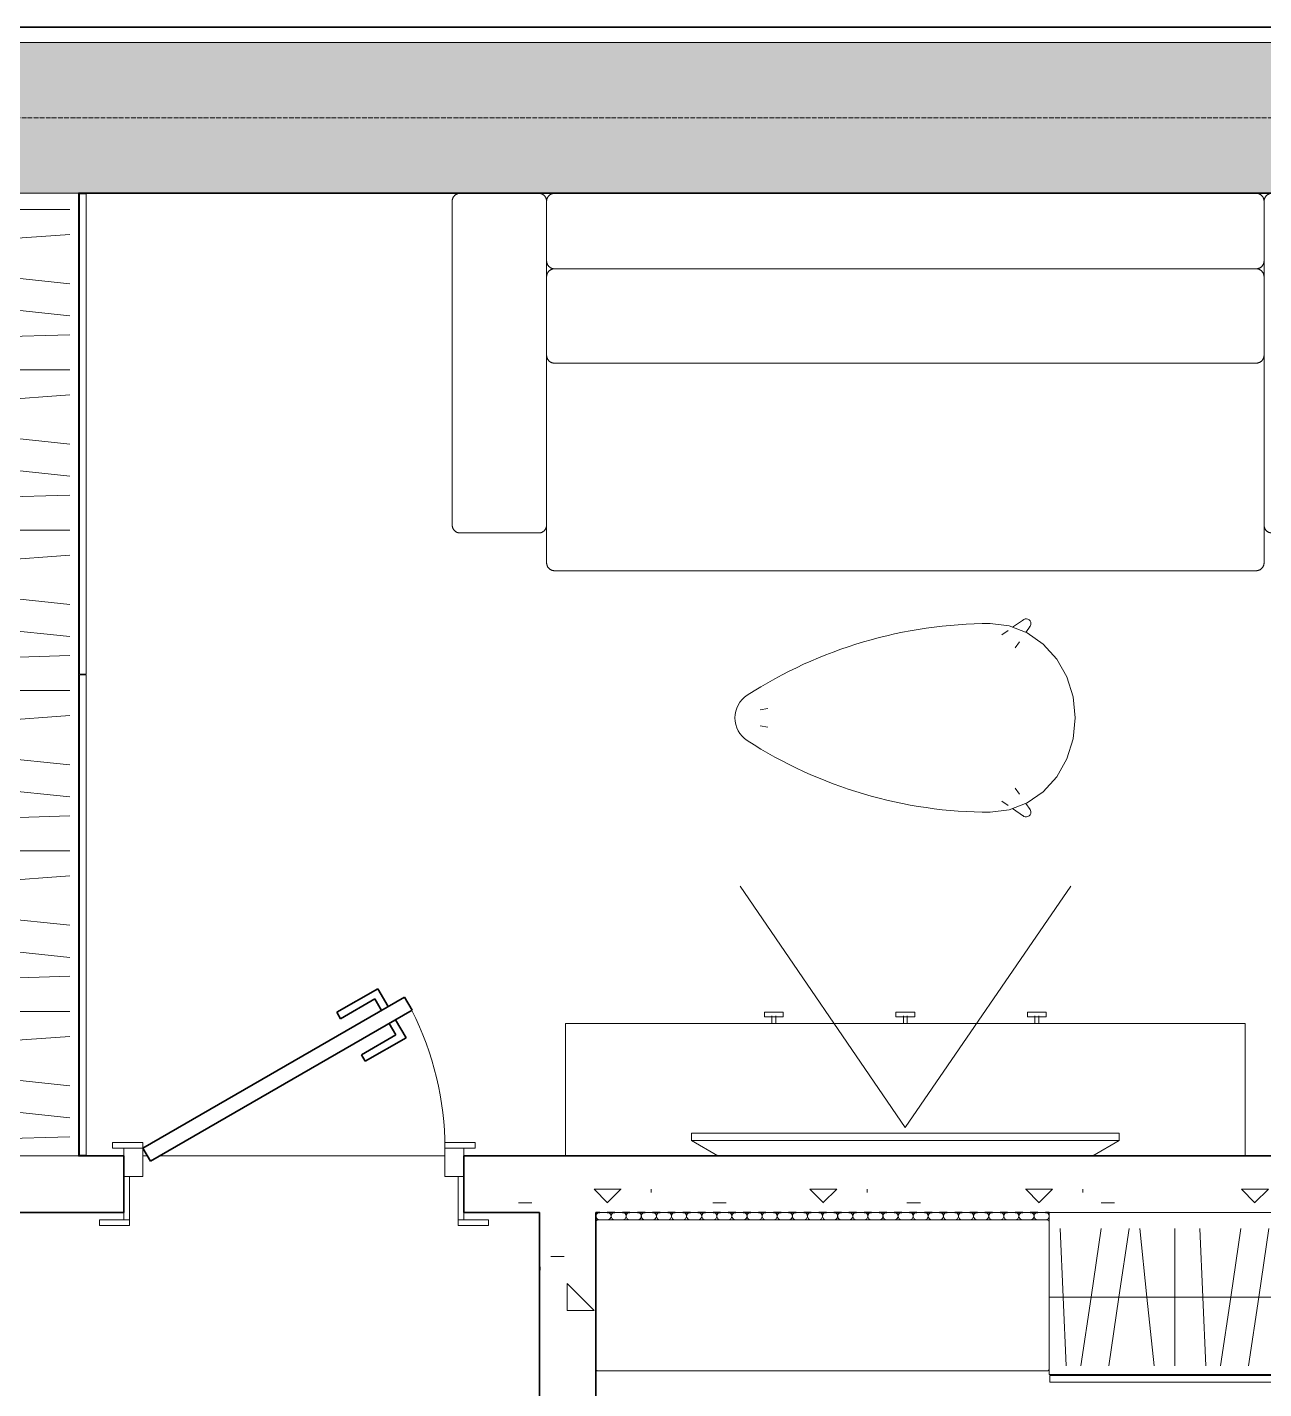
# Model space of a CAD drawing. Header units: millimetres. Extents: x -5016 to 63303, y -6019 to 98943.
# Drawn here: x 11144 to 14419, y 83232 to 86840 of the extents above; entities that cross this region are included whole.
import ezdxf

# ---------------------------------------------------------------- set-up
doc = ezdxf.new("R2010")
doc.units = ezdxf.units.MM
doc.linetypes.add('Осевая 12-2-2', pattern=[16, 12, -2, 0, -2])
for name, color, linetype, lineweight in [('A-DETL-GENF', 9, 'Continuous', 13), ('A-DOOR', 8, 'Continuous', 13), ('A-FLOR', 9, 'Continuous', 13), ('A-WALL', 8, 'Continuous', 13), ('A-WALL-PATT', 8, 'Continuous', 13), ('I-FURN', 9, 'Continuous', 13), ('M-EQPM', 9, 'Continuous', 13), ('S-GRID', 8, 'Continuous', 13), ('АР_подложка', 8, 'Continuous', 13)]:
    doc.layers.add(name, color=color, linetype=linetype, lineweight=lineweight)
pattern_1 = [(0, (0, 0), (571.5, 571.5), [71.437, -500.062]), (90, (0, 0), (-571.5, 571.5), [71.437, -500.062]), (135, (71.44, 0), (-571.501, 0), [101.028, -707.195]), (0, (71.44, 321.47), (571.5, 571.5), [71.437, -500.062]), (45, (107.16, 285.75), (0, 571.501), [50.514, -757.709]), (135, (107.16, 285.75), (-571.501, 0), [50.514, -757.709]), (0, (285.75, 464.34), (571.5, 571.5), [101.028, -470.472]), (45, (285.75, 464.34), (0, 571.501), [71.437, -736.786]), (135, (386.78, 464.34), (-571.501, 0), [71.437, -736.786]), (90, (392.9, 142.9), (-571.5, 571.5), [71.437, -500.062]), (45, (392.9, 142.88), (0, 571.501), [50.514, -757.709]), (135, (428.62, 178.6), (-571.501, 0), [50.514, -757.709]), (0, (71.44, 142.9), (571.5, 571.5), [35.719, -478.631]), (0, (500.06, 285.75), (571.5, 571.5), [35.719, -478.631]), (90, (321.47, 357.2), (-571.5, 571.5), [35.719, -478.631]), (135, (392.9, 35.7), (-571.501, 0), [50.514, -757.709]), (135, (142.88, 428.62), (-571.501, 0), [50.514, -757.709]), (45, (267.9, 187.52), (0, 571.501), [50.514, -757.709]), (90, (196.45, 71.44), (-571.5, 571.5), [8.93, -562.57]), (90, (223.24, 312.54), (-571.5, 571.5), [8.93, -562.57]), (90, (491.13, 410.77), (-571.5, 571.5), [8.93, -562.57]), (90, (500.06, 107.16), (-571.5, 571.5), [8.93, -562.57])]

# ---------------------------------------------------------------- blocks, each defined once
blk = doc.blocks.new('INT 18 Шкаф - INT 18 Шкаф-2573799-Планировочное решение')
at = {"layer": 'A-DETL-GENF'}
for p, q in [((-1232.5, -307), (-1232.5, 207)), ((-1147.5, -50), (-1166.3, 207)), ((-1062.5, -50), (-1035.5, 207)), ((-977.5, -50), (-950.5, 207)), ((-892.5, -50), (-900.4, 207)), ((-807.5, -307), (-807.5, 207)), ((-722.5, -50), (-741.3, 207)), ((-637.5, -50), (-610.5, 207)), ((-552.5, -50), (-525.5, 207)), ((-467.5, -50), (-475.4, 207)), ((-382.5, -307), (-382.5, 207)), ((-297.5, -50), (-316.3, 207)), ((-212.5, -50), (-185.5, 207)), ((-127.5, -50), (-100.5, 207)), ((-42.5, -50), (-50.4, 207)), ((42.5, -307), (42.5, 207)), ((127.5, -50), (108.7, 207)), ((212.5, -50), (239.5, 207)), ((297.5, -50), (324.5, 207)), ((382.5, -50), (374.6, 207)), ((467.5, -307), (467.5, 207)), ((552.5, -50), (533.7, 207)), ((637.5, -50), (664.5, 207)), ((722.5, -50), (749.5, 207)), ((807.5, -50), (799.6, 207)), ((892.5, -307), (892.5, 207)), ((977.5, -50), (958.7, 207)), ((1062.5, -50), (1089.5, 207)), ((1147.5, -50), (1174.5, 207)), ((1232.5, -50), (1224.6, 207)), ((-1275, -50), (-850, -50)), ((-1147.5, -50), (-1128.7, -307)), ((-1089.5, -307), (-1062.5, -50)), ((-977.5, -50), (-1004.5, -307)), ((-892.5, -50), (-884.6, -307)), ((-850, -50), (-425, -50)), ((-722.5, -50), (-703.7, -307)), ((-664.5, -307), (-637.5, -50)), ((-552.5, -50), (-579.5, -307)), ((-467.5, -50), (-459.6, -307)), ((-425, -50), (0, -50)), ((-297.5, -50), (-278.7, -307)), ((-239.5, -307), (-212.5, -50)), ((-127.5, -50), (-154.5, -307)), ((-42.5, -50), (-34.6, -307)), ((0, -50), (425, -50)), ((127.5, -50), (146.3, -307)), ((185.5, -307), (212.5, -50)), ((297.5, -50), (270.5, -307)), ((382.5, -50), (390.4, -307)), ((425, -50), (850, -50)), ((552.5, -50), (571.3, -307)), ((610.5, -307), (637.5, -50)), ((722.5, -50), (695.5, -307)), ((807.5, -50), (815.4, -307)), ((850, -50), (1275, -50)), ((977.5, -50), (996.3, -307)), ((1035.5, -307), (1062.5, -50)), ((1147.5, -50), (1120.5, -307)), ((1232.5, -50), (1240.4, -307))]:
    blk.add_line(p, q, dxfattribs=at)
at = {"layer": 'I-FURN', "color": 39}
for p, q in [((-1275, 230), (-1275, -350)), ((-1275, 230), (1275, 230)), ((-1273.5, 250), (-0.8, 250)), ((-1273.5, 250), (-1273.5, 232)), ((-0.8, 232), (-1273.5, 232)), ((-0.8, 232), (-0.8, 250)), ((0.8, 250), (1273.5, 250)), ((0.8, 250), (0.8, 232)), ((1273.5, 232), (0.8, 232)), ((1273.5, 232), (1273.5, 250)), ((1275, -350), (1275, 230)), ((1275, -350), (-1275, -350))]:
    blk.add_line(p, q, dxfattribs=at)
blk = doc.blocks.new('INT 18 Шкаф - INT 18 Шкаф-2842383-Планировочное решение')
at = {"layer": 'A-DETL-GENF'}
for p, q in [((-888, -307), (-888, 57)), ((-814, -125), (-832.8, 57)), ((-740, -125), (-713, 57)), ((-666, -125), (-639, 57)), ((-592, -125), (-599.9, 57)), ((-518, -307), (-518, 57)), ((-444, -125), (-462.8, 57)), ((-370, -125), (-343, 57)), ((-296, -125), (-269, 57)), ((-222, -125), (-229.9, 57)), ((-148, -307), (-148, 57)), ((-74, -125), (-92.8, 57)), ((0, -125), (27, 57)), ((74, -125), (101, 57)), ((148, -125), (140.1, 57)), ((222, -307), (222, 57)), ((296, -125), (277.2, 57)), ((370, -125), (397, 57)), ((444, -125), (471, 57)), ((518, -125), (510.1, 57)), ((592, -307), (592, 57)), ((666, -125), (647.2, 57)), ((740, -125), (767, 57)), ((814, -125), (841, 57)), ((888, -125), (880.1, 57)), ((-925, -125), (-555, -125)), ((-814, -125), (-795.2, -307)), ((-767, -307), (-740, -125)), ((-666, -125), (-693, -307)), ((-592, -125), (-584.1, -307)), ((-555, -125), (-185, -125)), ((-444, -125), (-425.2, -307)), ((-397, -307), (-370, -125)), ((-296, -125), (-323, -307)), ((-222, -125), (-214.1, -307)), ((-185, -125), (185, -125)), ((-74, -125), (-55.2, -307)), ((-27, -307), (0, -125)), ((74, -125), (47, -307)), ((148, -125), (155.9, -307)), ((185, -125), (555, -125)), ((296, -125), (314.8, -307)), ((343, -307), (370, -125)), ((444, -125), (417, -307)), ((518, -125), (525.9, -307)), ((555, -125), (925, -125)), ((666, -125), (684.8, -307)), ((713, -307), (740, -125)), ((814, -125), (787, -307)), ((888, -125), (895.9, -307))]:
    blk.add_line(p, q, dxfattribs=at)
at = {"layer": 'I-FURN', "color": 39}
for p, q in [((-925, 80), (-925, -350)), ((-925, 80), (925, 80)), ((-923.5, 100), (-0.8, 100)), ((-923.5, 100), (-923.5, 82)), ((-0.8, 82), (-923.5, 82)), ((-0.8, 82), (-0.8, 100)), ((0.8, 100), (923.5, 100)), ((0.8, 100), (0.8, 82)), ((923.5, 82), (0.8, 82)), ((923.5, 82), (923.5, 100)), ((925, -350), (925, 80)), ((925, -350), (-925, -350))]:
    blk.add_line(p, q, dxfattribs=at)
blk = doc.blocks.new('INT Диван прямой - INT Диван прямой-2569493-Планировочное решение')
at = {"layer": 'I-FURN', "color": 39}
for p, q in [((-1200, 579), (-1200, -279)), ((-950, 579), (-950, 421)), ((950, 421), (950, 579)), ((1200, -279), (1200, 579)), ((-950, 379), (-950, 421)), ((929, 400), (-929, 400)), ((950, 421), (950, 379)), ((-950, 379), (-950, 171)), ((950, 171), (950, 379)), ((-950, -279), (-950, 171)), ((-929, 150), (929, 150)), ((950, 171), (950, -279)), ((-950, -279), (-950, -379)), ((950, -379), (950, -279)), ((-1179, -300), (-971, -300)), ((971, -300), (1179, -300)), ((-929, -400), (929, -400))]:
    blk.add_line(p, q, dxfattribs=at)
at = {"layer": 'I-FURN', "color": 39, "flags": 128}
for points in [[(-1179, 600), (-1179.8, 600), (-1180.7, 599.9), (-1181.5, 599.8), (-1182.3, 599.7), (-1183.2, 599.6), (-1184, 599.4), (-1184.8, 599.2), (-1185.6, 598.9), (-1186.4, 598.7), (-1187.2, 598.3), (-1187.9, 598), (-1188.7, 597.6), (-1189.4, 597.2), (-1190.2, 596.8), (-1190.9, 596.3), (-1191.5, 595.8), (-1192.2, 595.3), (-1192.8, 594.8), (-1193.5, 594.2), (-1194.1, 593.6), (-1194.6, 593), (-1195.2, 592.4), (-1195.7, 591.7), (-1196.2, 591), (-1196.7, 590.3), (-1197.1, 589.6), (-1197.5, 588.9), (-1197.9, 588.1), (-1198.3, 587.4), (-1198.6, 586.6), (-1198.9, 585.8), (-1199.1, 585), (-1199.3, 584.2), (-1199.5, 583.4), (-1199.7, 582.6), (-1199.8, 581.7), (-1199.9, 580.9), (-1200, 580.1), (-1200, 579.2), (-1200, 579)], [(-950, 579.8), (-950.1, 580.7), (-950.2, 581.5), (-950.3, 582.3), (-950.4, 583.2), (-950.6, 584), (-950.8, 584.8), (-951.1, 585.6), (-951.3, 586.4), (-951.7, 587.2), (-952, 587.9), (-952.4, 588.7), (-952.8, 589.4), (-953.2, 590.2), (-953.7, 590.9), (-954.2, 591.5), (-954.7, 592.2), (-955.2, 592.8), (-955.8, 593.5), (-956.4, 594.1), (-957, 594.6), (-957.6, 595.2), (-958.3, 595.7), (-959, 596.2), (-959.7, 596.7), (-960.4, 597.1), (-961.1, 597.5), (-961.9, 597.9), (-962.6, 598.3), (-963.4, 598.6), (-964.2, 598.9), (-965, 599.1), (-965.8, 599.3), (-966.6, 599.5), (-967.4, 599.7), (-968.3, 599.8), (-969.1, 599.9), (-969.9, 600), (-970.8, 600), (-971, 600)], [(-929, 600), (-929.8, 600), (-930.7, 599.9), (-931.5, 599.8), (-932.3, 599.7), (-933.2, 599.6), (-934, 599.4), (-934.8, 599.2), (-935.6, 598.9), (-936.4, 598.7), (-937.2, 598.3), (-937.9, 598), (-938.7, 597.6), (-939.4, 597.2), (-940.2, 596.8), (-940.9, 596.3), (-941.5, 595.8), (-942.2, 595.3), (-942.8, 594.8), (-943.5, 594.2), (-944.1, 593.6), (-944.6, 593), (-945.2, 592.4), (-945.7, 591.7), (-946.2, 591), (-946.7, 590.3), (-947.1, 589.6), (-947.5, 588.9), (-947.9, 588.1), (-948.3, 587.4), (-948.6, 586.6), (-948.9, 585.8), (-949.1, 585), (-949.3, 584.2), (-949.5, 583.4), (-949.7, 582.6), (-949.8, 581.7), (-949.9, 580.9), (-950, 580.1), (-950, 579.2), (-950, 579)], [(950, 579), (950, 579.8), (949.9, 580.7), (949.8, 581.5), (949.7, 582.3), (949.6, 583.2), (949.4, 584), (949.2, 584.8), (948.9, 585.6), (948.7, 586.4), (948.3, 587.2), (948, 587.9), (947.6, 588.7), (947.2, 589.4), (946.8, 590.2), (946.3, 590.9), (945.8, 591.5), (945.3, 592.2), (944.8, 592.8), (944.2, 593.5), (943.6, 594.1), (943, 594.6), (942.4, 595.2), (941.7, 595.7), (941, 596.2), (940.3, 596.7), (939.6, 597.1), (938.9, 597.5), (938.1, 597.9), (937.4, 598.3), (936.6, 598.6), (935.8, 598.9), (935, 599.1), (934.2, 599.3), (933.4, 599.5), (932.6, 599.7), (931.7, 599.8), (930.9, 599.9), (930.1, 600), (929.2, 600), (929, 600)], [(971, 600), (970.2, 600), (969.3, 599.9), (968.5, 599.8), (967.7, 599.7), (966.8, 599.6), (966, 599.4), (965.2, 599.2), (964.4, 598.9), (963.6, 598.7), (962.8, 598.3), (962.1, 598), (961.3, 597.6), (960.6, 597.2), (959.8, 596.8), (959.1, 596.3), (958.5, 595.8), (957.8, 595.3), (957.2, 594.8), (956.5, 594.2), (955.9, 593.6), (955.4, 593), (954.8, 592.4), (954.3, 591.7), (953.8, 591), (953.3, 590.3), (952.9, 589.6), (952.5, 588.9), (952.1, 588.1), (951.7, 587.4), (951.4, 586.6), (951.1, 585.8), (950.9, 585), (950.7, 584.2), (950.5, 583.4), (950.3, 582.6), (950.2, 581.7), (950.1, 580.9), (950, 580.1)], [(1200, 579), (1200, 579.8), (1199.9, 580.7), (1199.8, 581.5), (1199.7, 582.3), (1199.6, 583.2), (1199.4, 584), (1199.2, 584.8), (1198.9, 585.6), (1198.7, 586.4), (1198.3, 587.2), (1198, 587.9), (1197.6, 588.7), (1197.2, 589.4), (1196.8, 590.2), (1196.3, 590.9), (1195.8, 591.5), (1195.3, 592.2), (1194.8, 592.8), (1194.2, 593.5), (1193.6, 594.1), (1193, 594.6), (1192.4, 595.2), (1191.7, 595.7), (1191, 596.2), (1190.3, 596.7), (1189.6, 597.1), (1188.9, 597.5), (1188.1, 597.9), (1187.4, 598.3), (1186.6, 598.6), (1185.8, 598.9), (1185, 599.1), (1184.2, 599.3), (1183.4, 599.5), (1182.6, 599.7), (1181.7, 599.8), (1180.9, 599.9), (1180.1, 600), (1179.2, 600), (1179, 600)], [(-950, 421), (-950, 420.2), (-949.9, 419.3), (-949.8, 418.5), (-949.7, 417.7), (-949.6, 416.8), (-949.4, 416), (-949.2, 415.2), (-948.9, 414.4), (-948.7, 413.6), (-948.3, 412.8), (-948, 412.1), (-947.6, 411.3), (-947.2, 410.6), (-946.8, 409.8), (-946.3, 409.1), (-945.8, 408.5), (-945.3, 407.8), (-944.8, 407.2), (-944.2, 406.5), (-943.6, 405.9), (-943, 405.4), (-942.4, 404.8), (-941.7, 404.3), (-941, 403.8), (-940.3, 403.3), (-939.6, 402.9), (-938.9, 402.5), (-938.1, 402.1), (-937.4, 401.7), (-936.6, 401.4), (-935.8, 401.1), (-935, 400.9), (-934.2, 400.7), (-933.4, 400.5), (-932.6, 400.3), (-931.7, 400.2), (-930.9, 400.1), (-930.1, 400)], [(-929, 400), (-929.8, 400), (-930.7, 399.9), (-931.5, 399.8), (-932.3, 399.7), (-933.2, 399.6), (-934, 399.4), (-934.8, 399.2), (-935.6, 398.9), (-936.4, 398.7), (-937.2, 398.3), (-937.9, 398), (-938.7, 397.6), (-939.4, 397.2), (-940.2, 396.8), (-940.9, 396.3), (-941.5, 395.8), (-942.2, 395.3), (-942.8, 394.8), (-943.5, 394.2), (-944.1, 393.6), (-944.6, 393), (-945.2, 392.4), (-945.7, 391.7), (-946.2, 391), (-946.7, 390.3), (-947.1, 389.6), (-947.5, 388.9), (-947.9, 388.1), (-948.3, 387.4), (-948.6, 386.6), (-948.9, 385.8), (-949.1, 385), (-949.3, 384.2), (-949.5, 383.4), (-949.7, 382.6), (-949.8, 381.7), (-949.9, 380.9), (-950, 380.1), (-950, 379.2), (-950, 379)], [(-934.8, 399.2), (-935.6, 398.9), (-936.4, 398.7), (-937.2, 398.3), (-937.9, 398)], [(-930.7, 399.9), (-931.5, 399.8), (-932.3, 399.7), (-933.2, 399.6)], [(950, 379), (950, 379.8), (949.9, 380.7), (949.8, 381.5), (949.7, 382.3), (949.6, 383.2), (949.4, 384), (949.2, 384.8), (948.9, 385.6), (948.7, 386.4), (948.3, 387.2), (948, 387.9), (947.6, 388.7), (947.2, 389.4), (946.8, 390.2), (946.3, 390.9), (945.8, 391.5), (945.3, 392.2), (944.8, 392.8), (944.2, 393.5), (943.6, 394.1), (943, 394.6), (942.4, 395.2), (941.7, 395.7), (941, 396.2), (940.3, 396.7), (939.6, 397.1), (938.9, 397.5), (938.1, 397.9), (937.4, 398.3), (936.6, 398.6), (935.8, 398.9), (935, 399.1), (934.2, 399.3), (933.4, 399.5), (932.6, 399.7), (931.7, 399.8), (930.9, 399.9), (930.1, 400), (929.2, 400), (929, 400)], [(929.8, 400), (930.7, 400.1), (931.5, 400.2), (932.3, 400.3), (933.2, 400.4), (934, 400.6), (934.8, 400.8), (935.6, 401.1), (936.4, 401.3), (937.2, 401.7), (937.9, 402), (938.7, 402.4), (939.4, 402.8), (940.2, 403.2), (940.9, 403.7), (941.5, 404.2), (942.2, 404.7), (942.8, 405.2), (943.5, 405.8), (944.1, 406.4), (944.6, 407), (945.2, 407.6), (945.7, 408.3), (946.2, 409), (946.7, 409.7), (947.1, 410.4), (947.5, 411.1), (947.9, 411.9), (948.3, 412.6), (948.6, 413.4), (948.9, 414.2), (949.1, 415), (949.3, 415.8), (949.5, 416.6), (949.7, 417.4), (949.8, 418.3), (949.9, 419.1), (950, 419.9), (950, 420.8), (950, 421)], [(932.6, 399.7), (931.7, 399.8), (930.9, 399.9)], [(937.4, 398.3), (936.6, 398.6), (935.8, 398.9), (935, 399.1), (934.2, 399.3)], [(-949.7, 382.6), (-949.8, 381.7), (-949.9, 380.9)], [(-948.3, 387.4), (-948.6, 386.6), (-948.9, 385.8), (-949.1, 385), (-949.3, 384.2)], [(-944.6, 393), (-945.2, 392.4), (-945.7, 391.7), (-946.2, 391)], [(-940.9, 396.3), (-941.5, 395.8), (-942.2, 395.3), (-942.8, 394.8)], [(943, 394.6), (942.4, 395.2), (941.7, 395.7), (941, 396.2), (940.9, 396.3)], [(946.3, 390.9), (945.8, 391.5), (945.3, 392.2), (944.8, 392.8)], [(949.2, 384.8), (948.9, 385.6), (948.7, 386.4), (948.3, 387.2), (948, 387.9)], [(949.9, 380.7), (949.8, 381.5), (949.7, 382.3), (949.6, 383.2)], [(-950, 171), (-950, 170.2), (-949.9, 169.3), (-949.8, 168.5), (-949.7, 167.7), (-949.6, 166.8), (-949.4, 166), (-949.2, 165.2), (-948.9, 164.4), (-948.7, 163.6), (-948.3, 162.8), (-948, 162.1), (-947.6, 161.3), (-947.2, 160.6), (-946.8, 159.8), (-946.3, 159.1), (-945.8, 158.5), (-945.3, 157.8), (-944.8, 157.2), (-944.2, 156.5), (-943.6, 155.9), (-943, 155.4), (-942.4, 154.8), (-941.7, 154.3), (-941, 153.8), (-940.3, 153.3), (-939.6, 152.9), (-938.9, 152.5), (-938.1, 152.1), (-937.4, 151.7), (-936.6, 151.4), (-935.8, 151.1), (-935, 150.9), (-934.2, 150.7), (-933.4, 150.5), (-932.6, 150.3), (-931.7, 150.2), (-930.9, 150.1), (-930.1, 150), (-929.2, 150), (-929, 150)], [(929, 150), (929.8, 150), (930.7, 150.1), (931.5, 150.2), (932.3, 150.3), (933.2, 150.4), (934, 150.6), (934.8, 150.8), (935.6, 151.1), (936.4, 151.3), (937.2, 151.7), (937.9, 152), (938.7, 152.4), (939.4, 152.8), (940.2, 153.2), (940.9, 153.7), (941.5, 154.2), (942.2, 154.7), (942.8, 155.2), (943.5, 155.8), (944.1, 156.4), (944.6, 157), (945.2, 157.6), (945.7, 158.3), (946.2, 159), (946.7, 159.7), (947.1, 160.4), (947.5, 161.1), (947.9, 161.9), (948.3, 162.6), (948.6, 163.4), (948.9, 164.2), (949.1, 165), (949.3, 165.8), (949.5, 166.6), (949.7, 167.4), (949.8, 168.3), (949.9, 169.1), (950, 169.9), (950, 170.8), (950, 171)], [(-1200, -279), (-1200, -279.8), (-1199.9, -280.7), (-1199.8, -281.5), (-1199.7, -282.3), (-1199.6, -283.2), (-1199.4, -284), (-1199.2, -284.8), (-1198.9, -285.6), (-1198.7, -286.4), (-1198.3, -287.2), (-1198, -287.9), (-1197.6, -288.7), (-1197.2, -289.4), (-1196.8, -290.2), (-1196.3, -290.9), (-1195.8, -291.5), (-1195.3, -292.2), (-1194.8, -292.8), (-1194.2, -293.5), (-1193.6, -294.1), (-1193, -294.6), (-1192.4, -295.2), (-1191.7, -295.7), (-1191, -296.2), (-1190.3, -296.7), (-1189.6, -297.1), (-1188.9, -297.5), (-1188.1, -297.9), (-1187.4, -298.3), (-1186.6, -298.6), (-1185.8, -298.9), (-1185, -299.1), (-1184.2, -299.3), (-1183.4, -299.5), (-1182.6, -299.7), (-1181.7, -299.8), (-1180.9, -299.9), (-1180.1, -300), (-1179.2, -300), (-1179, -300)], [(-971, -300), (-970.2, -300), (-969.3, -299.9), (-968.5, -299.8), (-967.7, -299.7), (-966.8, -299.6), (-966, -299.4), (-965.2, -299.2), (-964.4, -298.9), (-963.6, -298.7), (-962.8, -298.3), (-962.1, -298), (-961.3, -297.6), (-960.6, -297.2), (-959.8, -296.8), (-959.1, -296.3), (-958.5, -295.8), (-957.8, -295.3), (-957.2, -294.8), (-956.5, -294.2), (-955.9, -293.6), (-955.4, -293), (-954.8, -292.4), (-954.3, -291.7), (-953.8, -291), (-953.3, -290.3), (-952.9, -289.6), (-952.5, -288.9), (-952.1, -288.1), (-951.7, -287.4), (-951.4, -286.6), (-951.1, -285.8), (-950.9, -285), (-950.7, -284.2), (-950.5, -283.4), (-950.3, -282.6), (-950.2, -281.7), (-950.1, -280.9), (-950, -280.1), (-950, -279.2), (-950, -279)], [(950, -279), (950, -279.8), (950.1, -280.7), (950.2, -281.5), (950.3, -282.3), (950.4, -283.2), (950.6, -284), (950.8, -284.8), (951.1, -285.6), (951.3, -286.4), (951.7, -287.2), (952, -287.9), (952.4, -288.7), (952.8, -289.4), (953.2, -290.2), (953.7, -290.9), (954.2, -291.5), (954.7, -292.2), (955.2, -292.8), (955.8, -293.5), (956.4, -294.1), (957, -294.6), (957.6, -295.2), (958.3, -295.7), (959, -296.2), (959.7, -296.7), (960.4, -297.1), (961.1, -297.5), (961.9, -297.9), (962.6, -298.3), (963.4, -298.6), (964.2, -298.9), (965, -299.1), (965.8, -299.3), (966.6, -299.5), (967.4, -299.7), (968.3, -299.8), (969.1, -299.9), (969.9, -300), (970.8, -300), (971, -300)], [(1179, -300), (1179.8, -300), (1180.7, -299.9), (1181.5, -299.8), (1182.3, -299.7), (1183.2, -299.6), (1184, -299.4), (1184.8, -299.2), (1185.6, -298.9), (1186.4, -298.7), (1187.2, -298.3), (1187.9, -298), (1188.7, -297.6), (1189.4, -297.2), (1190.2, -296.8), (1190.9, -296.3), (1191.5, -295.8), (1192.2, -295.3), (1192.8, -294.8), (1193.5, -294.2), (1194.1, -293.6), (1194.6, -293), (1195.2, -292.4), (1195.7, -291.7), (1196.2, -291), (1196.7, -290.3), (1197.1, -289.6), (1197.5, -288.9), (1197.9, -288.1), (1198.3, -287.4), (1198.6, -286.6), (1198.9, -285.8), (1199.1, -285), (1199.3, -284.2), (1199.5, -283.4), (1199.7, -282.6), (1199.8, -281.7), (1199.9, -280.9), (1200, -280.1), (1200, -279.2), (1200, -279)], [(-950, -379), (-950, -379.8), (-949.9, -380.7), (-949.8, -381.5), (-949.7, -382.3), (-949.6, -383.2), (-949.4, -384), (-949.2, -384.8), (-948.9, -385.6), (-948.7, -386.4), (-948.3, -387.2), (-948, -387.9), (-947.6, -388.7), (-947.2, -389.4), (-946.8, -390.2), (-946.3, -390.9), (-945.8, -391.5), (-945.3, -392.2), (-944.8, -392.8), (-944.2, -393.5), (-943.6, -394.1), (-943, -394.6), (-942.4, -395.2), (-941.7, -395.7), (-941, -396.2), (-940.3, -396.7), (-939.6, -397.1), (-938.9, -397.5), (-938.1, -397.9), (-937.4, -398.3), (-936.6, -398.6), (-935.8, -398.9), (-935, -399.1), (-934.2, -399.3), (-933.4, -399.5), (-932.6, -399.7), (-931.7, -399.8), (-930.9, -399.9), (-930.1, -400), (-929.2, -400), (-929, -400)], [(929, -400), (929.8, -400), (930.7, -399.9), (931.5, -399.8), (932.3, -399.7), (933.2, -399.6), (934, -399.4), (934.8, -399.2), (935.6, -398.9), (936.4, -398.7), (937.2, -398.3), (937.9, -398), (938.7, -397.6), (939.4, -397.2), (940.2, -396.8), (940.9, -396.3), (941.5, -395.8), (942.2, -395.3), (942.8, -394.8), (943.5, -394.2), (944.1, -393.6), (944.6, -393), (945.2, -392.4), (945.7, -391.7), (946.2, -391), (946.7, -390.3), (947.1, -389.6), (947.5, -388.9), (947.9, -388.1), (948.3, -387.4), (948.6, -386.6), (948.9, -385.8), (949.1, -385), (949.3, -384.2), (949.5, -383.4), (949.7, -382.6), (949.8, -381.7), (949.9, -380.9), (950, -380.1), (950, -379.2), (950, -379)]]:
    blk.add_lwpolyline(points, dxfattribs=at)
blk = doc.blocks.new('INT Стол дизайнерский 5 - INT Стол дизайнерский 5-1860126-Планировочное решение')
at = {"layer": 'I-FURN', "color": 39}
for p, q in [((-312.9, 260.3), (-284.1, 240.2)), ((-330.3, 242.9), (-319, 226.7)), ((-272, 231.9), (-255.7, 220.5)), ((-301.9, 202), (-290.5, 185.7)), ((384, 21.1), (364.5, 24.6)), ((384, -21.1), (364.5, -24.6)), ((-301.9, -202), (-290.5, -185.7)), ((-330.3, -242.9), (-319, -226.7)), ((-284.1, -240.2), (-312.9, -260.3)), ((-255.7, -220.5), (-272, -231.9))]:
    blk.add_line(p, q, dxfattribs=at)
at = {"layer": 'I-FURN', "color": 39, "flags": 128}
blk.add_lwpolyline([(-225, 250), (-275.1, 243.7), (-322.6, 225.2), (-365.3, 195.5), (-400.9, 155.9), (-427.7, 108.5), (-444.4, 55.6), (-450, 0), (-444.4, -55.6), (-427.7, -108.5), (-400.9, -155.9), (-365.3, -195.5), (-322.6, -225.2), (-275.1, -243.7), (-225, -250)], dxfattribs=at)
at = {"layer": 'I-FURN', "color": 39}
for centre, radius, start, end in [((-320, 250), 12.5, 45, 180), ((-320, 250), 12.5, 180, 225), ((-225, -935.1), 1185.1, 57.1055, 90), ((379.8, 0), 71.5, 0, 57.1055), ((379.8, 0), 71.5, 302.8945, 0), ((-225, 935.1), 1185.1, 270, 302.8945), ((-320, -250), 12.5, 135, 180), ((-320, -250), 12.5, 180, 315)]:
    blk.add_arc(centre, radius, start, end, dxfattribs=at)
blk = doc.blocks.new('INT 15 Тумба - INT 15 Тумба-2307483-Планировочное решение')
at = {"layer": 'I-FURN', "color": 39}
for p, q in [((-900, 200), (-900, -150)), ((900, -150), (900, 200)), ((-900, -150), (900, -150)), ((-323.3, -168), (-373.3, -168)), ((-373.3, -168), (-373.3, -180)), ((-373.3, -180), (-323.3, -180)), ((-353.3, -150), (-353.3, -171)), ((-351.9, -150), (-353.3, -150)), ((-343.3, -150), (-344.8, -150)), ((-343.3, -171), (-343.3, -150)), ((-323.3, -180), (-323.3, -168)), ((25, -168), (-25, -168)), ((-25, -168), (-25, -180)), ((-25, -180), (25, -180)), ((-5, -150), (-5, -171)), ((-3.5, -150), (-5, -150)), ((5, -150), (3.5, -150)), ((5, -171), (5, -150)), ((25, -180), (25, -168)), ((373.3, -168), (323.3, -168)), ((323.3, -168), (323.3, -180)), ((323.3, -180), (373.3, -180)), ((343.3, -150), (343.3, -171)), ((344.8, -150), (343.3, -150)), ((353.3, -150), (351.9, -150)), ((353.3, -171), (353.3, -150)), ((373.3, -180), (373.3, -168))]:
    blk.add_line(p, q, dxfattribs=at)
blk = doc.blocks.new('ТВ - Плоский экран1 - ТВ 60_ 3-1926871-Планировочное решение')
at = {"layer": 'M-EQPM'}
for p, q in [((-570.5, 18.5), (-500.5, 58.5)), ((492.6, 58.5), (562.6, 18.5)), ((-570.5, -1.5), (-570.5, 18.5)), ((-570.5, 18.5), (562.6, 18.5)), ((562.6, 18.5), (-570.5, 18.5)), ((562.6, 18.5), (562.6, -1.5)), ((562.6, -1.5), (-570.5, -1.5)), ((-3.9, -16.5), (-441.8, -655.4)), ((-3.9, -16.5), (433.9, -655.4))]:
    blk.add_line(p, q, dxfattribs=at)
blk = doc.blocks.new('INT Банкетка - INT Банкетка-2618362-Планировочное решение')
at = {"layer": 'I-FURN', "color": 39}
for p, q in [((-590, 200), (-595, 200)), ((-550, 200), (-570, 200)), ((-510, 200), (-530, 200)), ((-470, 200), (-490, 200)), ((-430, 200), (-450, 200)), ((-390, 200), (-410, 200)), ((-350, 200), (-370, 200)), ((-310, 200), (-330, 200)), ((-270, 200), (-290, 200)), ((-230, 200), (-250, 200)), ((-190, 200), (-210, 200)), ((-150, 200), (-170, 200)), ((-110, 200), (-130, 200)), ((-70, 200), (-90, 200)), ((-30, 200), (-50, 200)), ((10, 200), (-10, 200)), ((50, 200), (30, 200)), ((90, 200), (70, 200)), ((130, 200), (110, 200)), ((170, 200), (150, 200)), ((210, 200), (190, 200)), ((250, 200), (230, 200)), ((290, 200), (270, 200)), ((330, 200), (310, 200)), ((370, 200), (350, 200)), ((410, 200), (390, 200)), ((450, 200), (430, 200)), ((490, 200), (470, 200)), ((530, 200), (510, 200)), ((570, 200), (550, 200)), ((595, 200), (590, 200)), ((-595, -200), (595, -200))]:
    blk.add_line(p, q, dxfattribs=at)
at = {"layer": 'I-FURN', "color": 39, "flags": 128}
for points in [[(-595, 200), (-595.2, 200), (-595.4, 200), (-595.6, 200), (-595.8, 199.9), (-596, 199.9), (-596.2, 199.9), (-596.4, 199.8), (-596.6, 199.7), (-596.8, 199.7), (-596.9, 199.6), (-597.1, 199.5), (-597.3, 199.4), (-597.5, 199.3), (-597.7, 199.2), (-597.8, 199.1), (-598, 199), (-598.1, 198.9), (-598.3, 198.8), (-598.4, 198.6), (-598.6, 198.5), (-598.7, 198.3), (-598.9, 198.2), (-599, 198), (-599.1, 197.9), (-599.2, 197.7), (-599.3, 197.5), (-599.4, 197.4), (-599.5, 197.2), (-599.6, 197), (-599.7, 196.8), (-599.7, 196.6), (-599.8, 196.4), (-599.8, 196.2), (-599.9, 196), (-599.9, 195.8), (-600, 195.7), (-600, 195.5), (-600, 195.3), (-600, 195.1)], [(600, 195), (600, 195.2), (600, 195.4), (600, 195.6), (599.9, 195.8), (599.9, 196), (599.9, 196.2), (599.8, 196.4), (599.7, 196.6), (599.7, 196.8), (599.6, 196.9), (599.5, 197.1), (599.4, 197.3), (599.3, 197.5), (599.2, 197.7), (599.1, 197.8), (599, 198), (598.9, 198.1), (598.8, 198.3), (598.6, 198.4), (598.5, 198.6), (598.3, 198.7), (598.2, 198.9), (598, 199), (597.9, 199.1), (597.7, 199.2), (597.5, 199.3), (597.4, 199.4), (597.2, 199.5), (597, 199.6), (596.8, 199.7), (596.6, 199.7), (596.4, 199.8), (596.2, 199.8), (596, 199.9), (595.8, 199.9), (595.7, 200), (595.5, 200), (595.3, 200), (595.1, 200), (595, 200)], [(-600, -195), (-600, -195.2), (-600, -195.4), (-600, -195.6), (-599.9, -195.8), (-599.9, -196), (-599.9, -196.2), (-599.8, -196.4), (-599.7, -196.6), (-599.7, -196.8), (-599.6, -196.9), (-599.5, -197.1), (-599.4, -197.3), (-599.3, -197.5), (-599.2, -197.7), (-599.1, -197.8), (-599, -198), (-598.9, -198.1), (-598.8, -198.3), (-598.6, -198.4), (-598.5, -198.6), (-598.3, -198.7), (-598.2, -198.9), (-598, -199), (-597.9, -199.1), (-597.7, -199.2), (-597.5, -199.3), (-597.4, -199.4), (-597.2, -199.5), (-597, -199.6), (-596.8, -199.7), (-596.6, -199.7), (-596.4, -199.8), (-596.2, -199.8), (-596, -199.9), (-595.8, -199.9), (-595.7, -200), (-595.5, -200), (-595.3, -200), (-595.1, -200), (-595, -200)], [(595, -200), (595.2, -200), (595.4, -200), (595.6, -200), (595.8, -199.9), (596, -199.9), (596.2, -199.9), (596.4, -199.8), (596.6, -199.7), (596.8, -199.7), (596.9, -199.6), (597.1, -199.5), (597.3, -199.4), (597.5, -199.3), (597.7, -199.2), (597.8, -199.1), (598, -199), (598.1, -198.9), (598.3, -198.8), (598.4, -198.6), (598.6, -198.5), (598.7, -198.3), (598.9, -198.2), (599, -198), (599.1, -197.9), (599.2, -197.7), (599.3, -197.5), (599.4, -197.4), (599.5, -197.2), (599.6, -197), (599.7, -196.8), (599.7, -196.6), (599.8, -196.4), (599.8, -196.2), (599.9, -196), (599.9, -195.8), (600, -195.7), (600, -195.5), (600, -195.3), (600, -195.1)]]:
    blk.add_lwpolyline(points, dxfattribs=at)
blk = doc.blocks.new('INT Мягкая стеновая панель - INT Мягкая стеновая панель-2842004-Планировочное решение')
at = {"layer": 'I-FURN', "color": 39}
for p, q in [((-570, 350), (-590, 350)), ((-590, 330), (-570, 330)), ((-530, 350), (-550, 350)), ((-550, 330), (-530, 330)), ((-490, 350), (-510, 350)), ((-510, 330), (-490, 330)), ((-450, 350), (-470, 350)), ((-470, 330), (-450, 330)), ((-410, 350), (-430, 350)), ((-430, 330), (-410, 330)), ((-370, 350), (-390, 350)), ((-390, 330), (-370, 330)), ((-330, 350), (-350, 350)), ((-350, 330), (-330, 330)), ((-290, 350), (-310, 350)), ((-310, 330), (-290, 330)), ((-250, 350), (-270, 350)), ((-270, 330), (-250, 330)), ((-210, 350), (-230, 350)), ((-230, 330), (-210, 330)), ((-170, 350), (-190, 350)), ((-190, 330), (-170, 330)), ((-130, 350), (-150, 350)), ((-150, 330), (-130, 330)), ((-90, 350), (-110, 350)), ((-110, 330), (-90, 330)), ((-50, 350), (-70, 350)), ((-70, 330), (-50, 330)), ((-10, 350), (-30, 350)), ((-30, 330), (-10, 330)), ((30, 350), (10, 350)), ((10, 330), (30, 330)), ((70, 350), (50, 350)), ((50, 330), (70, 330)), ((110, 350), (90, 350)), ((90, 330), (110, 330)), ((150, 350), (130, 350)), ((130, 330), (150, 330)), ((190, 350), (170, 350)), ((170, 330), (190, 330)), ((230, 350), (210, 350)), ((210, 330), (230, 330)), ((270, 350), (250, 350)), ((250, 330), (270, 330)), ((310, 350), (290, 350)), ((290, 330), (310, 330)), ((350, 350), (330, 350)), ((330, 330), (350, 330)), ((390, 350), (370, 350)), ((370, 330), (390, 330)), ((430, 350), (410, 350)), ((410, 330), (430, 330)), ((470, 350), (450, 350)), ((450, 330), (470, 330)), ((510, 350), (490, 350)), ((490, 330), (510, 330)), ((550, 350), (530, 350)), ((530, 330), (550, 330)), ((590, 350), (570, 350)), ((570, 330), (590, 330))]:
    blk.add_line(p, q, dxfattribs=at)
for centre, start, end in [((-590, 340), 90, 180), ((-590, 340), 165, 180), ((-590, 340), 180, 270), ((-590, 340), 180, 195), ((-590, 340), 225, 255), ((-570, 340), 360, 90), ((-570, 340), 30, 90), ((-570, 340), 270, 360), ((-570, 340), 270, 300), ((-570, 340), 315, 360), ((-570, 340), 360, 15), ((-550, 340), 90, 180), ((-550, 340), 165, 180), ((-550, 340), 180, 270), ((-550, 340), 180, 195), ((-550, 340), 226.3585, 255), ((-530, 340), 360, 90), ((-530, 340), 30, 90), ((-530, 340), 270, 360), ((-530, 340), 270, 300), ((-530, 340), 315, 360), ((-530, 340), 360, 15), ((-510, 340), 90, 180), ((-510, 340), 165, 180), ((-510, 340), 180, 270), ((-510, 340), 180, 195), ((-510, 340), 225, 255), ((-490, 340), 360, 90), ((-490, 340), 30, 90), ((-490, 340), 270, 360), ((-490, 340), 270, 300), ((-490, 340), 315, 360), ((-490, 340), 360, 15), ((-470, 340), 90, 180), ((-470, 340), 165, 180), ((-470, 340), 180, 270), ((-470, 340), 180, 195), ((-470, 340), 225, 255), ((-450, 340), 360, 90), ((-450, 340), 30, 90), ((-450, 340), 270, 360), ((-450, 340), 270, 300), ((-450, 340), 315, 360), ((-450, 340), 360, 15), ((-430, 340), 90, 180), ((-430, 340), 165, 180), ((-430, 340), 180, 270), ((-430, 340), 180, 195), ((-430, 340), 225, 255), ((-410, 340), 360, 90), ((-410, 340), 30, 90), ((-410, 340), 270, 360), ((-410, 340), 270, 300), ((-410, 340), 315, 360), ((-410, 340), 360, 15), ((-390, 340), 90, 180), ((-390, 340), 165, 180), ((-390, 340), 180, 270), ((-390, 340), 180, 195), ((-390, 340), 225, 255), ((-370, 340), 360, 90), ((-370, 340), 30, 90), ((-370, 340), 270, 360), ((-370, 340), 270, 300), ((-370, 340), 315, 360), ((-370, 340), 360, 15), ((-350, 340), 90, 180), ((-350, 340), 165, 180), ((-350, 340), 180, 270), ((-350, 340), 180, 195), ((-350, 340), 225, 255), ((-330, 340), 360, 90), ((-330, 340), 30, 90), ((-330, 340), 270, 360), ((-330, 340), 270, 300), ((-330, 340), 316.691, 360), ((-330, 340), 360, 15), ((-310, 340), 90, 180), ((-310, 340), 165, 180), ((-310, 340), 180, 270), ((-310, 340), 180, 195), ((-310, 340), 225, 255), ((-290, 340), 360, 90), ((-290, 340), 30, 90), ((-290, 340), 270, 360), ((-290, 340), 270, 300), ((-290, 340), 315, 360), ((-290, 340), 360, 15), ((-270, 340), 90, 180), ((-270, 340), 165, 180), ((-270, 340), 180, 270), ((-270, 340), 180, 195), ((-270, 340), 225, 255), ((-250, 340), 360, 90), ((-250, 340), 60, 90), ((-250, 340), 270, 360), ((-250, 340), 270, 300), ((-250, 340), 30, 57.8649), ((-250, 340), 315, 360), ((-250, 340), 360, 15), ((-230, 340), 90, 180), ((-230, 340), 165, 180), ((-230, 340), 180, 270), ((-230, 340), 180, 195), ((-230, 340), 225, 255), ((-210, 340), 360, 90), ((-210, 340), 30, 90), ((-210, 340), 270, 360), ((-210, 340), 270, 300), ((-210, 340), 315, 360), ((-210, 340), 360, 15), ((-190, 340), 90, 180), ((-190, 340), 165, 180), ((-190, 340), 180, 270), ((-190, 340), 180, 195), ((-190, 340), 225, 255), ((-170, 340), 360, 90), ((-170, 340), 30, 90), ((-170, 340), 270, 360), ((-170, 340), 270, 300), ((-170, 340), 315, 360), ((-170, 340), 360, 15), ((-150, 340), 90, 180), ((-150, 340), 165, 180), ((-150, 340), 180, 270), ((-150, 340), 180, 195), ((-150, 340), 225, 255), ((-130, 340), 360, 90), ((-130, 340), 30, 90), ((-130, 340), 270, 360), ((-130, 340), 270, 300), ((-130, 340), 315, 360), ((-130, 340), 360, 15), ((-110, 340), 90, 180), ((-110, 340), 165, 180), ((-110, 340), 180, 270), ((-110, 340), 180, 195), ((-110, 340), 225, 255), ((-90, 340), 360, 90), ((-90, 340), 30, 90), ((-90, 340), 270, 360), ((-90, 340), 270, 300), ((-90, 340), 315, 360), ((-90, 340), 360, 15), ((-70, 340), 90, 180), ((-70, 340), 165, 180), ((-70, 340), 180, 270), ((-70, 340), 180, 195), ((-70, 340), 225, 255), ((-50, 340), 360, 90), ((-50, 340), 30, 90), ((-50, 340), 270, 360), ((-50, 340), 270, 300), ((-50, 340), 315, 360), ((-50, 340), 360, 15), ((-30, 340), 90, 180), ((-30, 340), 165, 180), ((-30, 340), 180, 270), ((-30, 340), 180, 195), ((-30, 340), 225, 255), ((-10, 340), 360, 90), ((-10, 340), 30, 90), ((-10, 340), 270, 360), ((-10, 340), 270, 300), ((-10, 340), 315, 360), ((-10, 340), 360, 15), ((10, 340), 90, 180), ((10, 340), 165, 180), ((10, 340), 180, 270), ((10, 340), 180, 195), ((10, 340), 225, 255), ((30, 340), 360, 90), ((30, 340), 30, 90), ((30, 340), 270, 360), ((30, 340), 270, 300), ((30, 340), 315, 360), ((30, 340), 360, 15), ((50, 340), 90, 180), ((50, 340), 165, 180), ((50, 340), 180, 270), ((50, 340), 180, 195), ((50, 340), 225, 255), ((70, 340), 360, 90), ((70, 340), 30, 90), ((70, 340), 270, 360), ((70, 340), 270, 300), ((70, 340), 315, 360), ((70, 340), 360, 15), ((90, 340), 90, 180), ((90, 340), 165, 180), ((90, 340), 180, 270), ((90, 340), 180, 195), ((90, 340), 225, 255), ((110, 340), 360, 90), ((110, 340), 30, 90), ((110, 340), 270, 360), ((110, 340), 270, 300), ((110, 340), 315, 360), ((110, 340), 360, 15), ((130, 340), 90, 180), ((130, 340), 165, 180), ((130, 340), 180, 270), ((130, 340), 180, 195), ((130, 340), 225, 255), ((150, 340), 360, 90), ((150, 340), 30, 90), ((150, 340), 270, 360), ((150, 340), 270, 300), ((150, 340), 315, 360), ((150, 340), 360, 15), ((170, 340), 90, 180), ((170, 340), 165, 180), ((170, 340), 180, 270), ((170, 340), 180, 195), ((170, 340), 225, 255), ((190, 340), 360, 90), ((190, 340), 30, 90), ((190, 340), 270, 360), ((190, 340), 270, 300), ((190, 340), 315, 360), ((190, 340), 360, 15), ((210, 340), 90, 180), ((210, 340), 165, 180), ((210, 340), 180, 270), ((210, 340), 180, 195), ((210, 340), 225, 255), ((230, 340), 360, 90), ((230, 340), 30, 90), ((230, 340), 270, 360), ((230, 340), 270, 300), ((230, 340), 315, 360), ((230, 340), 360, 15), ((250, 340), 90, 180), ((250, 340), 165, 180), ((250, 340), 180, 270), ((250, 340), 180, 195), ((250, 340), 225, 255), ((270, 340), 360, 90), ((270, 340), 30, 90), ((270, 340), 270, 360), ((270, 340), 270, 300), ((270, 340), 315, 360), ((270, 340), 360, 15), ((290, 340), 90, 180), ((290, 340), 165, 180), ((290, 340), 180, 270), ((290, 340), 180, 195), ((290, 340), 225, 255), ((310, 340), 360, 90), ((310, 340), 30, 90), ((310, 340), 270, 360), ((310, 340), 270, 300), ((310, 340), 315, 360), ((310, 340), 360, 15), ((330, 340), 90, 180), ((330, 340), 165, 180), ((330, 340), 180, 270), ((330, 340), 180, 195), ((330, 340), 225, 255), ((350, 340), 360, 90), ((350, 340), 30, 90), ((350, 340), 270, 360), ((350, 340), 270, 300), ((350, 340), 315, 360), ((350, 340), 360, 15), ((370, 340), 90, 180), ((370, 340), 165, 180), ((370, 340), 180, 270), ((370, 340), 180, 195), ((370, 340), 225, 255), ((390, 340), 360, 90), ((390, 340), 30, 90), ((390, 340), 270, 360), ((390, 340), 270, 300), ((390, 340), 315, 360), ((390, 340), 360, 15), ((410, 340), 90, 180), ((410, 340), 165, 180), ((410, 340), 180, 270), ((410, 340), 180, 195), ((410, 340), 225, 255), ((430, 340), 360, 90), ((430, 340), 30, 90), ((430, 340), 270, 360), ((430, 340), 270, 300), ((430, 340), 315, 360), ((430, 340), 360, 15), ((450, 340), 90, 180), ((450, 340), 165, 180), ((450, 340), 180, 270), ((450, 340), 180, 195), ((450, 340), 225, 255), ((470, 340), 360, 90), ((470, 340), 30, 90), ((470, 340), 270, 360), ((470, 340), 270, 300), ((470, 340), 315, 360), ((470, 340), 360, 15), ((490, 340), 90, 180), ((490, 340), 165, 180), ((490, 340), 180, 270), ((490, 340), 180, 195), ((490, 340), 225, 255), ((510, 340), 360, 90), ((510, 340), 30, 90), ((510, 340), 270, 360), ((510, 340), 270, 300), ((510, 340), 315, 360), ((510, 340), 360, 15), ((530, 340), 90, 180), ((530, 340), 165, 180), ((530, 340), 180, 270), ((530, 340), 180, 195), ((530, 340), 225, 255), ((550, 340), 360, 90), ((550, 340), 30, 90), ((550, 340), 270, 360), ((550, 340), 270, 300), ((550, 340), 315, 360), ((550, 340), 360, 15), ((570, 340), 90, 180), ((570, 340), 165, 180), ((570, 340), 180, 270), ((570, 340), 180, 195), ((570, 340), 225, 255), ((590, 340), 360, 90), ((590, 340), 30, 90), ((590, 340), 270, 360), ((590, 340), 270, 300), ((590, 340), 315, 360), ((590, 340), 360, 15)]:
    blk.add_arc(centre, 10, start, end, dxfattribs=at)
blk = doc.blocks.new('INT 19 Дверь межкомнатная одностворчатая - 900 х 2370 _800_ Глухое П-НАР-2633360-Планировочное решение')
at = {"layer": 'A-DOOR', "lineweight": 35}
for p, q in [((222, 517.6), (113.8, 455.1)), ((249.5, 470), (222, 517.6)), ((292.8, 495), (-400, 95)), ((123.8, 437.8), (214.7, 490.3)), ((214.7, 490.3), (232.2, 460)), ((312.8, 460.4), (292.8, 495)), ((-380, 60.4), (312.8, 460.4)), ((113.8, 455.1), (123.8, 437.8)), ((297, 387.7), (269.5, 435.4)), ((252.2, 425.4), (269.7, 395)), ((269.7, 395), (178.8, 342.5)), ((188.8, 325.2), (297, 387.7)), ((178.8, 342.5), (188.8, 325.2)), ((-400, 95), (-380, 60.4))]:
    blk.add_line(p, q, dxfattribs=at)
at = {"layer": 'A-DOOR'}
for p, q in [((-400, 110), (-480, 110)), ((-480, 110), (-480, 95)), ((-400, 95), (-400, 110)), ((480, 110), (400, 110)), ((400, 110), (400, 95)), ((480, 95), (480, 110)), ((-480, 95), (-400, 95)), ((-400, 95), (-450, 95)), ((-450, 95), (-450, 75)), ((-400, 20), (-400, 95)), ((400, 95), (480, 95)), ((450, 95), (400, 95)), ((400, 95), (400, 20)), ((450, 75), (450, 95)), ((-435, 20), (-450, 20)), ((-450, 20), (-400, 20)), ((-435, -95), (-435, 20)), ((400, 20), (450, 20)), ((450, 20), (435, 20)), ((435, 20), (435, -95)), ((-435, -95), (-515, -95)), ((-515, -95), (-515, -110)), ((-450, -75), (-450, -95)), ((-450, -95), (-435, -95)), ((-435, -110), (-435, -95)), ((435, -95), (450, -95)), ((515, -95), (435, -95)), ((435, -95), (435, -110)), ((450, -95), (450, -75)), ((515, -110), (515, -95)), ((-515, -110), (-435, -110)), ((435, -110), (515, -110))]:
    blk.add_line(p, q, dxfattribs=at)
blk.add_arc((-400, 95), 800, 360, 27.127, dxfattribs=at)
blk = doc.blocks.new('АР_bath')
at = {"layer": 'A-WALL-PATT', "lineweight": 9}
h = blk.add_hatch(dxfattribs=at)
h.set_pattern_fill('FP_1', color=256, style=0, pattern_type=2)
h.set_pattern_definition(pattern_1)
h.paths.add_polyline_path([(14393, 11072.6), (17868.2, 11072.6), (17868.2, 11472.6), (12868.2, 11472.6), (12868.2, 11072.6), (14315, 11072.6)])
h.paths.add_polyline_path([(12668.2, 11072.6), (12668.2, 11472.6), (7568.2, 11472.6), (7568.2, 11072.6), (12598, 11072.6)])
h.paths.add_polyline_path([(4218.2, 11072.6), (4218.2, 11472.6), (1968.2, 11472.6), (1968.2, 11072.6), (4068.2, 11072.6)])
h = blk.add_hatch(dxfattribs=at)
h.set_pattern_fill('FP_1', color=256, style=0, pattern_type=2)
h.set_pattern_definition(pattern_1)
h.paths.add_polyline_path([(17868.2, 8372.6), (17868.2, 8522.6), (14468.2, 8522.6), (14468.2, 8372.6), (17592.9, 8372.6)])
h.paths.add_polyline_path([(13568.2, 8372.6), (13568.2, 8522.6), (12868.2, 8522.6), (12868.2, 8372.6), (13448.2, 8372.6)])
h = blk.add_hatch(dxfattribs=at)
h.set_pattern_fill('FP_1', color=256, style=0, pattern_type=2)
h.set_pattern_definition(pattern_1)
h.paths.add_polyline_path([(14668.2, 4872.6), (14818.2, 4872.6), (14818.2, 5572.6), (14668.2, 5572.6), (14668.2, 4882.6)])
h.paths.add_polyline_path([(14818.2, 6272.6), (14818.2, 6372.6), (14668.2, 6372.6), (14668.2, 6272.6)])
h.paths.add_polyline_path([(14668.2, 6572.6), (14818.2, 6572.6), (14818.2, 7122.6), (14668.2, 7122.6), (14668.2, 6737.2)])
h.paths.add_polyline_path([(14668.2, 7822.6), (14818.2, 7822.6), (14818.2, 8372.6), (14668.2, 8372.6), (14668.2, 8126.9)])
at = {"layer": 'A-FLOR'}
for p, q in [((13629.7, 8522.6), (13618.2, 8522.6)), ((14418.2, 8522.6), (13663.6, 8522.6))]:
    blk.add_line(p, q, dxfattribs=at)
at = {"layer": 'A-WALL', "lineweight": 35}
for p, q in [((5428.2, 11512.6), (18308.2, 11512.6)), ((17868.2, 11072.6), (13448.2, 11072.6)), ((13448.2, 8522.6), (13568.2, 8522.6)), ((13568.2, 8522.6), (13568.2, 8372.6)), ((17868.2, 8522.6), (14468.2, 8522.6)), ((14468.2, 8522.6), (14468.2, 8372.6)), ((12868.2, 8372.6), (13568.2, 8372.6)), ((14468.2, 8372.6), (14668.2, 8372.6)), ((14668.2, 8372.6), (14668.2, 7822.6)), ((14818.2, 7822.6), (14818.2, 8372.6)), ((14818.2, 8372.6), (14828.2, 8372.6)), ((14848.2, 8372.6), (14868.2, 8372.6)), ((14888.2, 8372.6), (14908.2, 8372.6)), ((14928.2, 8372.6), (14948.2, 8372.6)), ((14968.2, 8372.6), (14988.2, 8372.6)), ((15008.2, 8372.6), (15028.2, 8372.6)), ((15048.2, 8372.6), (15068.2, 8372.6)), ((15088.2, 8372.6), (15108.2, 8372.6)), ((15128.2, 8372.6), (15148.2, 8372.6)), ((15168.2, 8372.6), (15188.2, 8372.6)), ((15208.2, 8372.6), (15228.2, 8372.6)), ((15248.2, 8372.6), (15268.2, 8372.6)), ((15288.2, 8372.6), (15308.2, 8372.6)), ((15328.2, 8372.6), (15348.2, 8372.6)), ((15368.2, 8372.6), (15388.2, 8372.6)), ((15408.2, 8372.6), (15428.2, 8372.6)), ((15448.2, 8372.6), (15468.2, 8372.6)), ((15488.2, 8372.6), (15508.2, 8372.6)), ((15528.2, 8372.6), (15548.2, 8372.6)), ((15568.2, 8372.6), (15588.2, 8372.6)), ((15608.2, 8372.6), (15628.2, 8372.6)), ((15648.2, 8372.6), (15668.2, 8372.6)), ((15688.2, 8372.6), (15708.2, 8372.6)), ((15728.2, 8372.6), (15748.2, 8372.6)), ((15768.2, 8372.6), (15788.2, 8372.6)), ((15808.2, 8372.6), (15828.2, 8372.6)), ((15848.2, 8372.6), (15868.2, 8372.6)), ((15888.2, 8372.6), (15908.2, 8372.6)), ((15928.2, 8372.6), (15948.2, 8372.6)), ((15968.2, 8372.6), (15988.2, 8372.6)), ((16008.2, 8372.6), (16018.2, 8372.6))]:
    blk.add_line(p, q, dxfattribs=at)
at = {"layer": 'A-WALL'}
blk.add_line((7368.2, 11472.6), (18268.2, 11472.6), dxfattribs=at)
at = {"layer": 'S-GRID', "linetype": 'Осевая 12-2-2'}
blk.add_line((18268.2, 11272.6), (-101.7, 11272.6), dxfattribs=at)
at = {"layer": 'A-DOOR', "lineweight": 35}
blk.add_blockref('INT 19 Дверь межкомнатная одностворчатая - 900 х 2370 _800_ Глухое П-НАР-2633360-Планировочное решение', (14018.2, 8447.6), dxfattribs=at)
at = {"layer": 'I-FURN', "color": 39}
for name, p, rotation in [('INT 18 Шкаф - INT 18 Шкаф-2573799-Планировочное решение', (13218.2, 9797.6), 270.0000000000007), ('INT Стол дизайнерский 5 - INT Стол дизайнерский 5-1860126-Планировочное решение', (15637.4, 9682.6), 180), ('INT 15 Тумба - INT 15 Тумба-2307483-Планировочное решение', (15637.4, 8722.6), 180), ('INT 18 Шкаф - INT 18 Шкаф-2842383-Планировочное решение', (16943.2, 8022.6), 180)]:
    blk.add_blockref(name, p, dxfattribs=dict(at, rotation=rotation))
for name, p in [('INT Диван прямой - INT Диван прямой-2569493-Планировочное решение', (15637.4, 10472.6)), ('INT Мягкая стеновая панель - INT Мягкая стеновая панель-2842004-Планировочное решение', (15418.2, 8022.6)), ('INT Банкетка - INT Банкетка-2618362-Планировочное решение', (15418.2, 8152.6))]:
    blk.add_blockref(name, p, dxfattribs=at)
at = {"layer": 'M-EQPM', "rotation": 180}
blk.add_blockref('ТВ - Плоский экран1 - ТВ 60_ 3-1926871-Планировочное решение', (15633.5, 8581.2), dxfattribs=at)

msp = doc.modelspace()

# ---------------------------------------------------------------- block references
at = {"layer": 'АР_подложка'}
msp.add_blockref('АР_bath', (-2168, 75327), dxfattribs=at)

doc.saveas('drawing.dxf')
